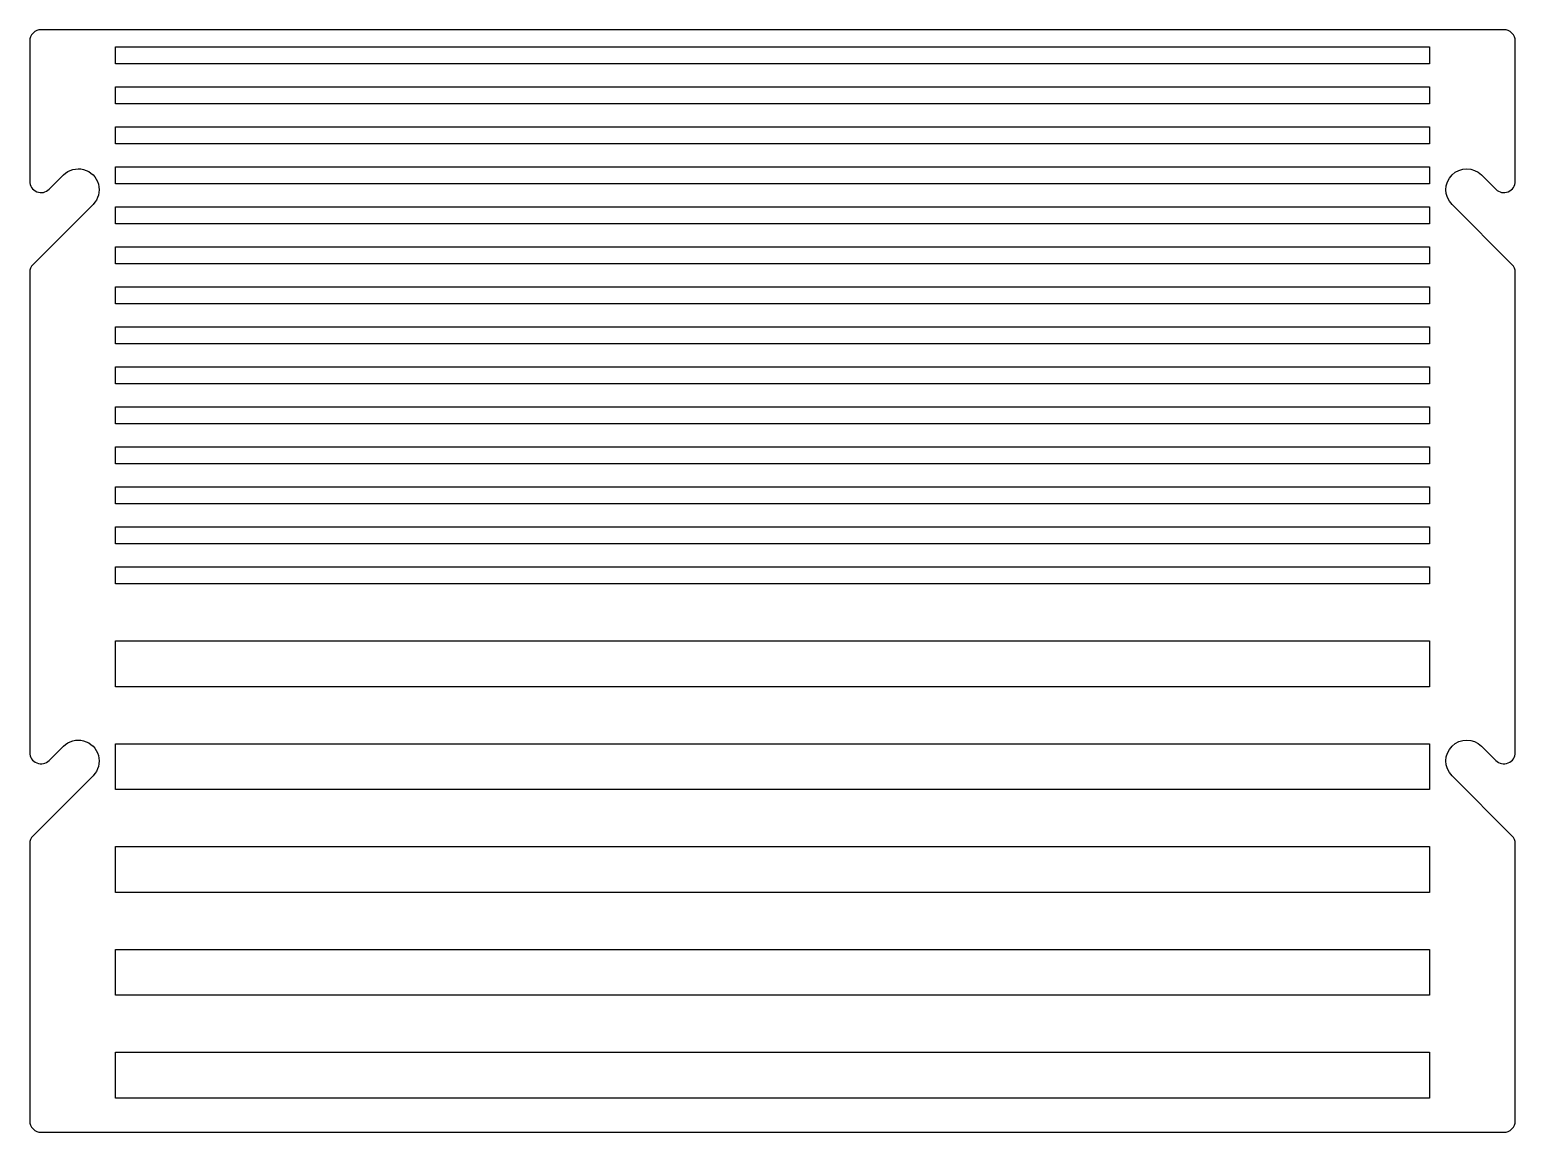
# Model space of a CAD drawing. Header units: millimetres. Extents: x -2 to 258, y -193 to 0.
import ezdxf

# ---------------------------------------------------------------- set-up
doc = ezdxf.new("R2010")
doc.units = ezdxf.units.MM

msp = doc.modelspace()

# ---------------------------------------------------------------- linework, layer by layer
msp.add_lwpolyline([(256.05, 0), (0, 0, 0.414214), (-2, -2), (-2, -26.51, 0.668179), (1.41, -27.92), (3.92, -25.42, -1), (9.08, -30.58), (-1.41, -41.08, 0.198912), (-2, -42.49), (-2, -126.51, 0.668179), (1.41, -127.92), (3.92, -125.42, -1), (9.08, -130.58), (-1.41, -141.08, 0.198912), (-2, -142.49), (-2, -191, 0.414214), (0, -193), (256.05, -193, 0.414214), (258.05, -191), (258.05, -142.49, 0.198912), (257.46, -141.08), (246.97, -130.58, -1), (252.13, -125.42), (254.63, -127.92, 0.668179), (258.05, -126.51), (258.05, -42.49, 0.198912), (257.46, -41.08), (246.97, -30.58, -1), (252.13, -25.42), (254.63, -27.92, 0.668179), (258.05, -26.51), (258.05, -2, 0.414214)], format="xyb", close=True)
for points in [[(243.05, -6), (13, -6), (13, -3), (243.05, -3)], [(13, -10), (243.05, -10), (243.05, -13), (13, -13)], [(243.05, -20), (13, -20), (13, -17), (243.05, -17)], [(13, -24), (243.05, -24), (243.05, -27), (13, -27)], [(243.05, -34), (13, -34), (13, -31), (243.05, -31)], [(13, -38), (243.05, -38), (243.05, -41), (13, -41)], [(243.05, -48), (13, -48), (13, -45), (243.05, -45)], [(13, -52), (243.05, -52), (243.05, -55), (13, -55)], [(243.05, -62), (13, -62), (13, -59), (243.05, -59)], [(13, -66), (243.05, -66), (243.05, -69), (13, -69)], [(243.05, -76), (13, -76), (13, -73), (243.05, -73)], [(13, -80), (243.05, -80), (243.05, -83), (13, -83)], [(243.05, -90), (13, -90), (13, -87), (243.05, -87)], [(13, -94), (243.05, -94), (243.05, -97), (13, -97)], [(243.05, -115), (13, -115), (13, -107), (243.05, -107)], [(13, -125), (243.05, -125), (243.05, -133), (13, -133)], [(243.05, -151), (13, -151), (13, -143), (243.05, -143)], [(13, -161), (243.05, -161), (243.05, -169), (13, -169)], [(13, -179), (243.05, -179), (243.05, -187), (13, -187)]]:
    msp.add_lwpolyline(points, close=True)

doc.saveas('drawing.dxf')
